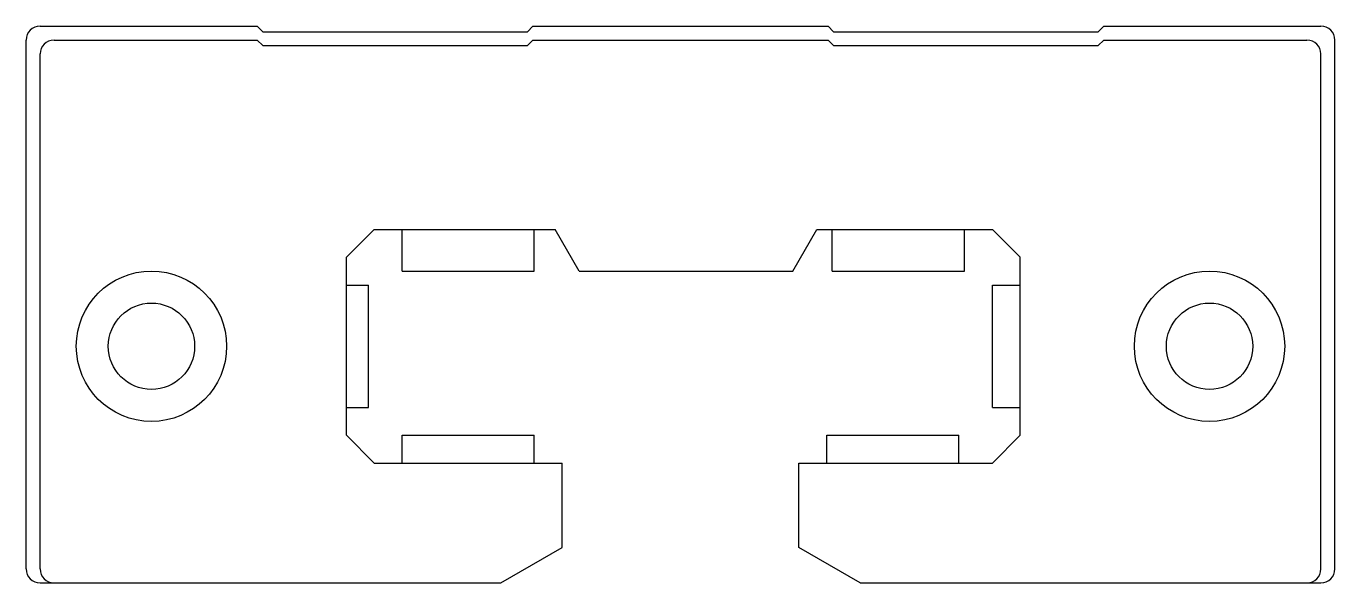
# Model space of a CAD drawing. Header units: millimetres. Extents: x -23.5 to 23.5, y 0.5 to 20.5.
import ezdxf

# ---------------------------------------------------------------- set-up
doc = ezdxf.new("R2010")
doc.units = ezdxf.units.MM
doc.header["$LTSCALE"] = 1.2
doc.linetypes.add('phl_thick', pattern=[0])
doc.layers.add('projection', color=7, linetype='Continuous')

msp = doc.modelspace()

# ---------------------------------------------------------------- linework, layer by layer
at = {"layer": 'projection', "color": 7, "linetype": 'phl_thick'}
for p, q in [((-23, 20.5), (-15.2, 20.5)), ((-15, 20.299999), (-15.2, 20.5)), ((-15, 20.299999), (-5.5, 20.299999)), ((-5.5, 20.299999), (-5.3, 20.5)), ((-5.3, 20.5), (5.3, 20.5)), ((5.5, 20.299999), (5.3, 20.5)), ((5.5, 20.299999), (15, 20.299999)), ((15, 20.299999), (15.2, 20.5)), ((15.2, 20.5), (23, 20.5)), ((-23.5, 1), (-23.5, 20)), ((-22.5, 20), (-15.2, 20)), ((-15, 19.799999), (-15.2, 20)), ((-15, 19.799999), (-5.5, 19.799999)), ((-5.5, 19.799999), (-5.3, 20)), ((-5.3, 20), (5.3, 20)), ((5.5, 19.799999), (5.3, 20)), ((5.5, 19.799999), (15, 19.799999)), ((15, 19.799999), (15.2, 20)), ((15.2, 20), (22.5, 20)), ((23.5, 1), (23.5, 20)), ((-23, 1), (-23, 19.5)), ((23, 1), (23, 19.5)), ((-12, 12.2), (-11, 13.2)), ((-11, 13.2), (-4.5, 13.2)), ((-10, 11.7), (-10, 13.2)), ((-5.25, 11.7), (-5.25, 13.2)), ((-3.633975, 11.7), (-4.5, 13.2)), ((-3.633975, 11.7), (-4.5, 13.2)), ((4.033975, 11.7), (4.9, 13.2)), ((4.9, 13.2), (11.2, 13.2)), ((4.9, 13.2), (5.45, 13.2)), ((5.45, 11.7), (5.45, 13.2)), ((10.2, 13.2), (11.2, 13.2)), ((10.2, 11.7), (10.2, 13.2)), ((12.2, 12.2), (11.2, 13.2)), ((12.2, 12.2), (11.2, 13.2)), ((-12, 5.8), (-12, 12.2)), ((12.2, 5.8), (12.2, 12.2)), ((-10, 11.7), (-5.25, 11.7)), ((-3.633975, 11.7), (4.033975, 11.7)), ((5.45, 11.7), (10.2, 11.7)), ((-12, 11.2), (-11.2, 11.2)), ((-11.2, 6.8), (-11.2, 11.2)), ((11.2, 11.2), (12.2, 11.2)), ((11.2, 6.8), (11.2, 11.2)), ((-12, 6.8), (-11.2, 6.8)), ((11.2, 6.8), (12.2, 6.8)), ((-11, 4.8), (-12, 5.8)), ((-10, 5.8), (-5.25, 5.8)), ((-10, 4.8), (-10, 5.8)), ((-5.25, 4.8), (-5.25, 5.8)), ((5.25, 5.8), (10, 5.8)), ((5.25, 4.8), (5.25, 5.8)), ((10, 4.8), (10, 5.8)), ((11.2, 4.8), (12.2, 5.8)), ((11.2, 4.8), (12.2, 5.8)), ((-11, 4.8), (-4.25, 4.8)), ((-4.25, 1.770171), (-4.25, 4.8)), ((4.25, 4.8), (11.2, 4.8)), ((4.25, 1.770171), (4.25, 4.8)), ((-6.45, 0.5), (-4.25, 1.770171)), ((-6.45, 0.5), (-4.25, 1.770171)), ((6.45, 0.5), (4.25, 1.770171)), ((6.45, 0.5), (4.25, 1.770171)), ((-23, 0.5), (-6.45, 0.5)), ((-22.5, 0.5), (-6.45, 0.5)), ((6.45, 0.5), (23, 0.5))]:
    msp.add_line(p, q, dxfattribs=at)
for centre, radius in [((-19, 9), 2.7), ((19, 9), 2.7), ((-19, 9), 1.55), ((19, 9), 1.55)]:
    msp.add_circle(centre, radius, dxfattribs=at)
for centre, start, end in [((-23, 20), 90, 180), ((23, 20), 0, 90), ((-22.5, 19.5), 90, 180), ((22.5, 19.5), 0, 90), ((-23, 1), 180, 270), ((-22.5, 1), 180, 270), ((22.5, 1), 270, 0), ((23, 1), 270, 0)]:
    msp.add_arc(centre, 0.5, start, end, dxfattribs=at)

doc.saveas('drawing.dxf')
